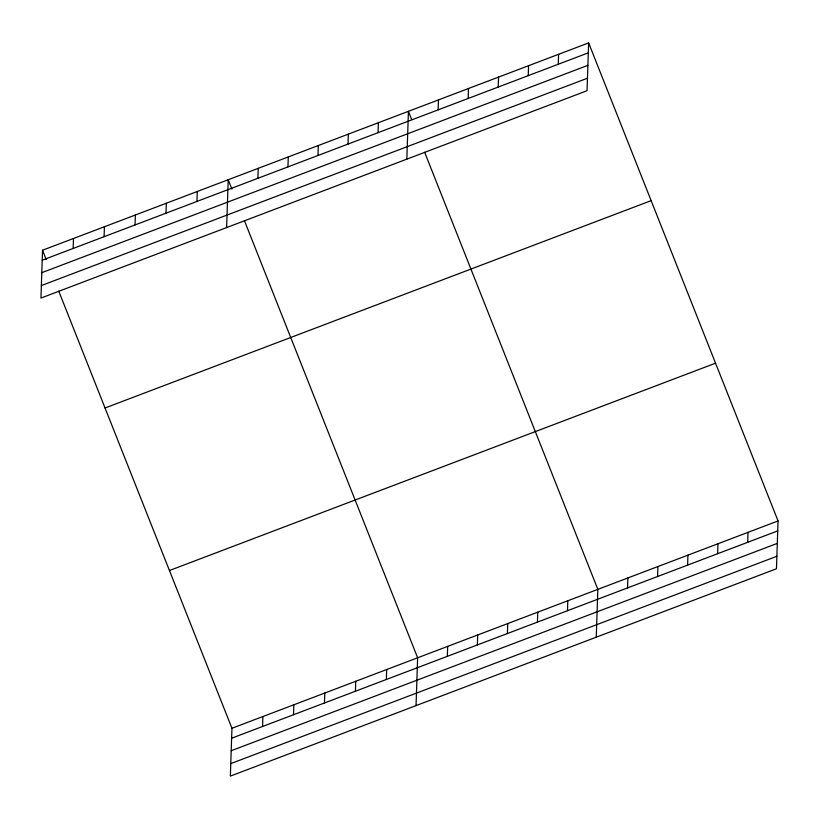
<?xml version="1.0" encoding="UTF-8"?>
<svg xmlns="http://www.w3.org/2000/svg" width="819" height="819" viewBox="0 0 819 819"><rect width="100%" height="100%" fill="white"/><g stroke="black" fill="none" stroke-linecap="round" stroke-linejoin="round"><path stroke-width="1.23" d="M42.537 250.235L40.95 298.065L587.049 90.714L588.636 42.895L42.537 250.235L46.243 259.582M73.147 248.444L73.485 238.493M104.095 236.691L104.433 226.74M135.043 224.938L135.37 214.987M165.991 213.196L166.318 203.235M196.939 201.443L197.266 191.492M226.628 227.559L228.214 179.74L231.91 189.087M58.743 291.134L231.951 728.286L230.364 776.105L776.463 568.765L778.05 520.935L588.636 42.895M257.913 178.286L258.241 168.335M262.571 726.484L262.899 716.533M287.95 166.892L288.278 156.931M293.509 714.741L293.847 704.78M317.987 155.487L318.315 145.526M324.457 702.989L324.785 693.038M348.024 144.083L348.351 134.121M355.405 691.236L355.733 681.285M378.061 132.678L378.388 122.717M386.353 679.494L386.681 669.532M406.838 159.142L408.425 111.323L411.66 119.502M416.042 705.609L417.629 657.79L244.42 220.639M438.124 109.869L438.462 99.918M447.328 656.336L447.665 646.386M468.161 98.464L468.488 88.513M477.364 644.932L477.692 634.981M498.198 87.06L498.525 77.109M507.401 633.527L507.729 623.576M528.235 75.655L528.562 65.704M537.438 622.123L537.766 612.172M558.271 64.251L558.599 54.3M567.475 610.718L567.802 600.767M596.252 637.182L597.839 589.363L424.631 152.221M627.538 587.909L627.876 577.958M657.575 576.504L657.913 566.553M687.612 565.11L687.94 555.149M717.649 553.705L717.976 543.744M747.686 542.301L748.013 532.34M42.209 260.196L588.308 52.846M41.789 272.686L587.888 65.346M41.359 285.565L587.458 78.225M105.047 407.995L651.146 200.645M169.441 570.526L715.54 363.186M231.951 728.286L778.05 520.935M231.623 738.236L777.722 530.896M231.204 750.736L777.303 543.386M230.784 763.605L776.883 556.265"/></g></svg>
